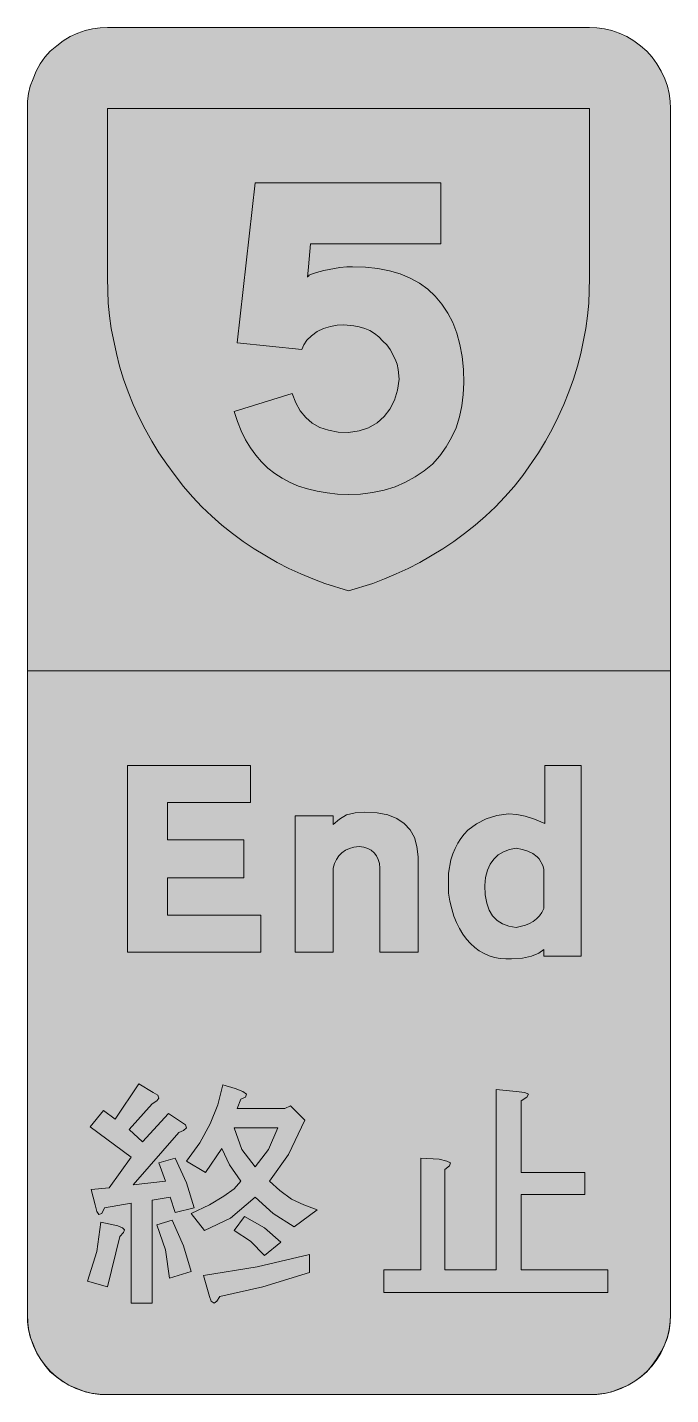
# Model space of a CAD drawing. Header units: metres. Extents: x 224 to 346, y 7 to 265.
import ezdxf

# ---------------------------------------------------------------- set-up
doc = ezdxf.new("R2010")
doc.units = ezdxf.units.M
for name, color, linetype, true_color in [('FILL_BLACK_000000', 7, 'Continuous', 0x000000), ('FILL_BLUE_0000FF', 7, 'Continuous', 0x0000ff), ('FILL_WHITE_FFFFFF', 7, 'Continuous', 0xffffff), ('FILL_YELLOW_FFFF00', 7, 'Continuous', 0xffff00), ('STROKE_BLUE_0000FF', 7, 'Continuous', 0x0000ff), ('STROKE_WHITE_FFFFFF', 7, 'Continuous', 0xffffff)]:
    doc.layers.add(name, color=color, linetype=linetype, true_color=true_color)

msp = doc.modelspace()

# ---------------------------------------------------------------- hatches: boundary and pattern name
at = {"layer": 'FILL_BLACK_000000', "true_color": 0x000000}
h = msp.add_hatch(color=7, dxfattribs=at)
h.dxf.hatch_style = 1
h.paths.add_polyline_path([(302.52, 224.1), (277.86, 224.1), (277.5, 219.78), (277.32, 217.8), (277.34, 217.89), (277.5, 217.98), (277.63, 218.16), (278.04, 218.34), (279.01, 218.7), (280.38, 219.06), (283.44, 219.6), (284.74, 219.76), (285.78, 219.78), (288.27, 219.7), (290.61, 219.44), (292.79, 219.01), (294.82, 218.41), (296.71, 217.63), (298.44, 216.67), (300.01, 215.53), (301.44, 214.2), (302.71, 212.7), (303.8, 211.03), (304.73, 209.21), (305.49, 207.23), (306.08, 205.09), (306.5, 202.81), (306.76, 200.38), (306.84, 197.82), (306.74, 195.66), (306.46, 193.52), (306, 191.42), (305.4, 189.36), (304.52, 187.51), (303.49, 185.74), (302.29, 184.07), (300.9, 182.52), (299.35, 181.24), (297.66, 180.09), (295.84, 179.08), (293.88, 178.2), (291.79, 177.6), (289.6, 177.14), (287.35, 176.86), (285.06, 176.76), (282.98, 176.85), (281, 177.06), (279.12, 177.38), (277.33, 177.81), (275.64, 178.37), (274.05, 179.04), (272.55, 179.83), (271.15, 180.74), (269.85, 181.77), (268.65, 182.92), (267.54, 184.2), (266.53, 185.59), (265.62, 187.11), (264.8, 188.76), (264.08, 190.53), (263.46, 192.42), (274.44, 195.84), (275.08, 194.08), (275.92, 192.58), (276.97, 191.31), (278.22, 190.26), (279.67, 189.45), (281.3, 188.89), (283.11, 188.56), (285.06, 188.46), (287.06, 188.76), (288.85, 189.38), (290.44, 190.29), (291.79, 191.48), (292.89, 192.91), (293.74, 194.59), (294.32, 196.47), (294.6, 198.54), (294.44, 200.36), (294.22, 201.35), (293.88, 202.32), (292.91, 204.17), (292.29, 205), (291.54, 205.74), (290.8, 206.51), (289.96, 207.18), (289.06, 207.71), (288.12, 208.08), (287.07, 208.42), (286.07, 208.64), (284.16, 208.8), (282.92, 208.73), (281.64, 208.51), (280.36, 208.12), (279.12, 207.54), (278.04, 206.73), (277.21, 205.9), (276.61, 205.03), (276.24, 204.12), (264, 205.38), (267.42, 235.62), (302.52, 235.62), (302.52, 224.1)])
h = msp.add_hatch(color=7, dxfattribs=at)
h.dxf.hatch_style = 1
h.paths.add_polyline_path([(250.86, 97.38), (268.5, 97.38), (268.5, 90.36), (243.3, 90.36), (243.3, 125.64), (266.52, 125.64), (266.52, 118.62), (250.86, 118.62), (250.86, 111.6), (265.26, 111.6), (265.26, 104.4), (250.86, 104.4), (250.86, 97.38)])
h = msp.add_hatch(color=7, dxfattribs=at)
h.dxf.hatch_style = 1
h.paths.add_polyline_path([(328.98, 125.64), (328.98, 89.64), (321.96, 89.64), (321.96, 90.9), (320.98, 90.16), (319.64, 89.6), (317.94, 89.23), (315.84, 89.1), (314.74, 89.09), (313.67, 89.18), (312.63, 89.39), (311.63, 89.7), (310.67, 90.12), (309.76, 90.64), (308.89, 91.27), (308.08, 92), (307.32, 92.84), (306.63, 93.78), (306, 94.82), (305.44, 95.96), (304.95, 97.2), (304.54, 98.54), (304.21, 99.98), (303.96, 101.52), (303.96, 105.3), (304.4, 107.78), (304.75, 108.91), (305.17, 109.95), (305.68, 110.93), (306.25, 111.82), (306.89, 112.64), (307.6, 113.38), (309.21, 114.62), (311.05, 115.55), (313.09, 116.17), (315.3, 116.46), (316.82, 116.36), (318.45, 116.03), (320.21, 115.47), (322.14, 114.66), (322.14, 125.64), (328.98, 125.64)])
h.paths.add_polyline_path([(321.94, 106.04), (321.78, 106.74), (321.06, 108), (320.7, 108.36), (319.85, 108.97), (318.92, 109.44), (317.89, 109.78), (316.74, 109.98), (315.46, 109.75), (314.32, 109.34), (313.33, 108.74), (312.49, 107.96), (311.81, 106.98), (311.3, 105.83), (310.96, 104.49), (310.8, 102.96), (310.89, 101.19), (311.17, 99.65), (311.64, 98.33), (312.28, 97.25), (313.12, 96.38), (314.14, 95.72), (315.35, 95.28), (316.74, 95.04), (318.49, 95.45), (319.26, 95.77), (319.96, 96.17), (320.58, 96.65), (321.12, 97.22), (321.58, 97.88), (321.96, 98.64), (321.96, 104.94), (321.94, 106.04)], flags=16)
h = msp.add_hatch(color=7, dxfattribs=at)
h.dxf.hatch_style = 1
h.paths.add_polyline_path([(291, 106.2), (290.88, 107.09), (290.66, 107.88), (290.33, 108.57), (289.9, 109.15), (289.35, 109.62), (288.7, 109.97), (287.93, 110.21), (287.04, 110.34), (286.08, 110.21), (285.22, 109.97), (284.46, 109.62), (283.8, 109.15), (283.24, 108.57), (282.79, 107.88), (282.43, 107.09), (282.18, 106.2), (282.18, 90.36), (274.98, 90.36), (274.98, 116.1), (282.18, 116.1), (282.18, 114.48), (283.37, 115.51), (284.7, 116.28), (286.34, 116.68), (288.12, 116.82), (290.46, 116.69), (292.48, 116.28), (294.19, 115.61), (295.59, 114.68), (296.69, 113.49), (297.49, 112.04), (297.99, 110.33), (298.2, 108.36), (298.2, 90.36), (291, 90.36), (291, 105.12), (291, 105.19), (291, 105.3), (291, 106.2)])
h = msp.add_hatch(color=7, dxfattribs=at)
h.dxf.hatch_style = 1
h.paths.add_polyline_path([(249.06, 63.36), (249.24, 62.82), (248.88, 62.28), (247.98, 61.74), (243.66, 56.88), (246.18, 54.54), (251.04, 59.94), (254.28, 57.78), (254.46, 57.24), (253.92, 56.7), (253.02, 56.34), (244.38, 46.44), (250.5, 47.16), (249.24, 50.58), (252.3, 51.48), (254.46, 46.8), (255.9, 42.12), (252.3, 41.22), (251.4, 44.1), (247.98, 43.56), (247.98, 24.12), (244.02, 24.12), (244.02, 43.02), (238.98, 42.12), (238.44, 41.04), (237.9, 40.86), (237.54, 41.4), (237.18, 42.66), (236.46, 45.54), (239.88, 45.9), (244.02, 51.66), (236.28, 57.42), (238.8, 60.48), (240.96, 58.86), (245.46, 65.52), (248.16, 63.9), (249.06, 63.36)])
h = msp.add_hatch(color=7, dxfattribs=at)
h.dxf.hatch_style = 1
h.paths.add_polyline_path([(265.8, 63.54), (265.62, 63), (264.72, 62.64), (264, 60.84), (273, 60.84), (274.08, 61.38), (276.78, 58.68), (273.72, 52.2), (270.12, 47.16), (272.1, 45.36), (274.26, 43.74), (276.6, 42.66), (279.12, 41.76), (274.8, 38.52), (270.84, 41.04), (267.42, 44.1), (262.74, 40.14), (257.88, 37.8), (255.36, 41.04), (258.78, 42.66), (261.48, 44.28), (263.46, 45.72), (264.72, 47.16), (262.56, 50.22), (261.12, 53.28), (258.06, 48.78), (254.46, 50.94), (256.98, 54.36), (258.96, 57.96), (260.4, 61.56), (261.3, 65.34), (263.64, 64.62), (265.08, 64.08), (265.8, 63.54)])
h.paths.add_polyline_path([(267.42, 49.86), (269.94, 53.1), (271.74, 57.24), (263.46, 57.24), (264.9, 53.1), (267.42, 49.86)], flags=16)
h = msp.add_hatch(color=7, dxfattribs=at)
h.dxf.hatch_style = 1
h.paths.add_polyline_path([(318.36, 63.9), (319.08, 63.54), (318.72, 63), (317.64, 62.28), (317.64, 48.78), (329.7, 48.78), (329.7, 44.64), (317.64, 44.64), (317.64, 30.42), (334.02, 30.42), (334.02, 26.1), (291.72, 26.1), (291.72, 30.42), (298.74, 30.42), (298.74, 51.48), (302.16, 51.3), (303.6, 50.94), (304.32, 50.58), (304.14, 50.04), (303.24, 49.32), (303.24, 30.42), (312.96, 30.42), (312.96, 64.44), (316.74, 64.08), (318.36, 63.9)])
h = msp.add_hatch(color=7, dxfattribs=at)
h.dxf.hatch_style = 1
h.paths.add_polyline_path([(242.4, 38.34), (242.76, 37.98), (242.58, 37.44), (241.86, 36.72), (239.52, 27.18), (235.74, 28.26), (237.54, 33.84), (238.26, 39.42), (241.5, 38.7), (242.4, 38.34)])
h = msp.add_hatch(color=7, dxfattribs=at)
h.dxf.hatch_style = 1
h.paths.add_polyline_path([(253.92, 34.92), (255.36, 30.06), (251.22, 28.8), (250.5, 34.2), (248.88, 38.88), (251.76, 39.78), (253.92, 34.92)])
h = msp.add_hatch(color=7, dxfattribs=at)
h.dxf.hatch_style = 1
h.paths.add_polyline_path([(269.22, 38.34), (272.28, 35.64), (269.22, 33.12), (266.52, 35.82), (263.46, 37.8), (265.44, 40.5), (269.22, 38.34)])
h = msp.add_hatch(color=7, dxfattribs=at)
h.dxf.hatch_style = 1
h.paths.add_polyline_path([(267.78, 30.96), (277.68, 33.3), (277.68, 29.88), (268.86, 27.18), (260.76, 25.38), (260.22, 24.48), (259.68, 24.12), (259.14, 24.48), (258.78, 25.38), (257.7, 29.34), (267.78, 30.96)])
at = {"layer": 'FILL_BLUE_0000FF', "true_color": 0x0000ff}
h = msp.add_hatch(color=7, dxfattribs=at)
h.dxf.hatch_style = 1
h.paths.add_polyline_path([(224.4, 249.66), (224.44, 251.04), (224.6, 252.45), (224.93, 253.86), (225.48, 255.24), (226.09, 256.69), (226.83, 258.05), (227.71, 259.32), (228.72, 260.46), (229.94, 261.5), (231.19, 262.44), (232.52, 263.24), (233.94, 263.88), (235.32, 264.35), (236.73, 264.69), (238.14, 264.89), (239.52, 264.96), (330.6, 264.96), (331.98, 264.89), (333.39, 264.69), (334.8, 264.35), (336.18, 263.88), (337.6, 263.24), (338.92, 262.44), (340.18, 261.5), (341.4, 260.46), (342.42, 259.32), (343.31, 258.05), (344.11, 256.69), (344.82, 255.24), (345.29, 253.86), (345.63, 252.45), (345.83, 251.04), (345.9, 249.66), (345.9, 143.46), (224.4, 143.46), (224.4, 249.66)])
at = {"layer": 'FILL_WHITE_FFFFFF', "true_color": 0xffffff}
h = msp.add_hatch(color=7, dxfattribs=at)
h.dxf.hatch_style = 1
h.paths.add_polyline_path([(345.9, 143.46), (345.9, 21.96), (345.83, 20.58), (345.63, 19.17), (345.29, 17.76), (344.82, 16.38), (344.11, 14.96), (343.31, 13.64), (342.42, 12.38), (341.4, 11.16), (340.18, 10.15), (338.92, 9.27), (337.6, 8.53), (336.18, 7.92), (334.8, 7.37), (333.39, 7.04), (331.98, 6.88), (330.6, 6.84), (239.52, 6.84), (238.14, 6.88), (236.73, 7.04), (235.32, 7.37), (233.94, 7.92), (232.52, 8.53), (231.19, 9.27), (229.94, 10.15), (228.72, 11.16), (227.71, 12.38), (226.83, 13.64), (226.09, 14.96), (225.48, 16.38), (224.93, 17.76), (224.6, 19.17), (224.44, 20.58), (224.4, 21.96), (224.4, 143.46), (345.9, 143.46)])
at = {"layer": 'FILL_YELLOW_FFFF00', "true_color": 0xffff00}
h = msp.add_hatch(color=7, dxfattribs=at)
h.dxf.hatch_style = 1
h.paths.add_polyline_path([(280.56, 160), (278.33, 160.83), (276.06, 161.82), (273.8, 162.83), (271.58, 163.96), (267.24, 166.5), (265.17, 167.9), (263.13, 169.4), (261.15, 171), (259.23, 172.69), (257.38, 174.47), (255.6, 176.35), (253.9, 178.31), (252.3, 180.36), (250.73, 182.48), (249.26, 184.64), (247.9, 186.86), (246.63, 189.11), (245.47, 191.41), (244.4, 193.75), (243.44, 196.13), (242.58, 198.54), (241.83, 200.97), (241.21, 203.38), (240.24, 208.08), (239.9, 210.51), (239.68, 212.92), (239.52, 217.62), (239.52, 249.66), (330.6, 249.66), (330.6, 217.62), (330.44, 212.92), (330.22, 210.51), (329.88, 208.08), (328.91, 203.38), (328.29, 200.97), (327.54, 198.54), (326.68, 196.13), (325.72, 193.75), (324.66, 191.41), (323.51, 189.11), (322.27, 186.86), (320.93, 184.64), (318, 180.36), (316.34, 178.31), (314.6, 176.35), (312.79, 174.47), (310.91, 172.69), (308.98, 171), (306.99, 169.4), (304.95, 167.9), (302.88, 166.5), (298.54, 163.96), (296.32, 162.83), (294.06, 161.82), (291.87, 160.83), (289.63, 160), (285.06, 158.58), (280.56, 160)])

# ---------------------------------------------------------------- linework, layer by layer
at = {"layer": 'FILL_BLACK_000000', "lineweight": 0, "true_color": 0x000000}
for points in [[(302.52, 224.1), (277.86, 224.1), (277.5, 219.78), (277.32, 217.8), (277.34, 217.89), (277.5, 217.98), (277.63, 218.16), (278.04, 218.34), (279.01, 218.7), (280.38, 219.06), (283.44, 219.6), (284.74, 219.76), (285.78, 219.78), (288.27, 219.7), (290.61, 219.44), (292.79, 219.01), (294.82, 218.41), (296.71, 217.63), (298.44, 216.67), (300.01, 215.53), (301.44, 214.2), (302.71, 212.7), (303.8, 211.03), (304.73, 209.21), (305.49, 207.23), (306.08, 205.09), (306.5, 202.81), (306.76, 200.38), (306.84, 197.82), (306.74, 195.66), (306.46, 193.52), (306, 191.42), (305.4, 189.36), (304.52, 187.51), (303.49, 185.74), (302.29, 184.07), (300.9, 182.52), (299.35, 181.24), (297.66, 180.09), (295.84, 179.08), (293.88, 178.2), (291.79, 177.6), (289.6, 177.14), (287.35, 176.86), (285.06, 176.76), (282.98, 176.85), (281, 177.06), (279.12, 177.38), (277.33, 177.81), (275.64, 178.37), (274.05, 179.04), (272.55, 179.83), (271.15, 180.74), (269.85, 181.77), (268.65, 182.92), (267.54, 184.2), (266.53, 185.59), (265.62, 187.11), (264.8, 188.76), (264.08, 190.53), (263.46, 192.42), (274.44, 195.84), (275.08, 194.08), (275.92, 192.58), (276.97, 191.31), (278.22, 190.26), (279.67, 189.45), (281.3, 188.89), (283.11, 188.56), (285.06, 188.46), (287.06, 188.76), (288.85, 189.38), (290.44, 190.29), (291.79, 191.48), (292.89, 192.91), (293.74, 194.59), (294.32, 196.47), (294.6, 198.54), (294.44, 200.36), (294.22, 201.35), (293.88, 202.32), (292.91, 204.17), (292.29, 205), (291.54, 205.74), (290.8, 206.51), (289.96, 207.18), (289.06, 207.71), (288.12, 208.08), (287.07, 208.42), (286.07, 208.64), (284.16, 208.8), (282.92, 208.73), (281.64, 208.51), (280.36, 208.12), (279.12, 207.54), (278.04, 206.73), (277.21, 205.9), (276.61, 205.03), (276.24, 204.12), (264, 205.38), (267.42, 235.62), (302.52, 235.62)], [(250.86, 97.38), (268.5, 97.38), (268.5, 90.36), (243.3, 90.36), (243.3, 125.64), (266.52, 125.64), (266.52, 118.62), (250.86, 118.62), (250.86, 111.6), (265.26, 111.6), (265.26, 104.4), (250.86, 104.4)], [(328.98, 125.64), (328.98, 89.64), (321.96, 89.64), (321.96, 90.9), (320.98, 90.16), (319.64, 89.6), (317.94, 89.23), (315.84, 89.1), (314.74, 89.09), (313.67, 89.18), (312.63, 89.39), (311.63, 89.7), (310.67, 90.12), (309.76, 90.64), (308.89, 91.27), (308.08, 92), (307.32, 92.84), (306.63, 93.78), (306, 94.82), (305.44, 95.96), (304.95, 97.2), (304.54, 98.54), (304.21, 99.98), (303.96, 101.52), (303.96, 105.3), (304.4, 107.78), (304.75, 108.91), (305.17, 109.95), (305.68, 110.93), (306.25, 111.82), (306.89, 112.64), (307.6, 113.38), (309.21, 114.62), (311.05, 115.55), (313.09, 116.17), (315.3, 116.46), (316.82, 116.36), (318.45, 116.03), (320.21, 115.47), (322.14, 114.66), (322.14, 125.64)], [(291, 106.2), (290.88, 107.09), (290.66, 107.88), (290.33, 108.57), (289.9, 109.15), (289.35, 109.62), (288.7, 109.97), (287.93, 110.21), (287.04, 110.34), (286.08, 110.21), (285.22, 109.97), (284.46, 109.62), (283.8, 109.15), (283.24, 108.57), (282.79, 107.88), (282.43, 107.09), (282.18, 106.2), (282.18, 90.36), (274.98, 90.36), (274.98, 116.1), (282.18, 116.1), (282.18, 114.48), (283.37, 115.51), (284.7, 116.28), (286.34, 116.68), (288.12, 116.82), (290.46, 116.69), (292.48, 116.28), (294.19, 115.61), (295.59, 114.68), (296.69, 113.49), (297.49, 112.04), (297.99, 110.33), (298.2, 108.36), (298.2, 90.36), (291, 90.36), (291, 105.12), (291, 105.19), (291, 105.3)], [(321.94, 106.04), (321.78, 106.74), (321.06, 108), (320.7, 108.36), (319.85, 108.97), (318.92, 109.44), (317.89, 109.78), (316.74, 109.98), (315.46, 109.75), (314.32, 109.34), (313.33, 108.74), (312.49, 107.96), (311.81, 106.98), (311.3, 105.83), (310.96, 104.49), (310.8, 102.96), (310.89, 101.19), (311.17, 99.65), (311.64, 98.33), (312.28, 97.25), (313.12, 96.38), (314.14, 95.72), (315.35, 95.28), (316.74, 95.04), (318.49, 95.45), (319.26, 95.77), (319.96, 96.17), (320.58, 96.65), (321.12, 97.22), (321.58, 97.88), (321.96, 98.64), (321.96, 104.94)], [(249.06, 63.36), (249.24, 62.82), (248.88, 62.28), (247.98, 61.74), (243.66, 56.88), (246.18, 54.54), (251.04, 59.94), (254.28, 57.78), (254.46, 57.24), (253.92, 56.7), (253.02, 56.34), (244.38, 46.44), (250.5, 47.16), (249.24, 50.58), (252.3, 51.48), (254.46, 46.8), (255.9, 42.12), (252.3, 41.22), (251.4, 44.1), (247.98, 43.56), (247.98, 24.12), (244.02, 24.12), (244.02, 43.02), (238.98, 42.12), (238.44, 41.04), (237.9, 40.86), (237.54, 41.4), (237.18, 42.66), (236.46, 45.54), (239.88, 45.9), (244.02, 51.66), (236.28, 57.42), (238.8, 60.48), (240.96, 58.86), (245.46, 65.52), (248.16, 63.9)], [(265.8, 63.54), (265.62, 63), (264.72, 62.64), (264, 60.84), (273, 60.84), (274.08, 61.38), (276.78, 58.68), (273.72, 52.2), (270.12, 47.16), (272.1, 45.36), (274.26, 43.74), (276.6, 42.66), (279.12, 41.76), (274.8, 38.52), (270.84, 41.04), (267.42, 44.1), (262.74, 40.14), (257.88, 37.8), (255.36, 41.04), (258.78, 42.66), (261.48, 44.28), (263.46, 45.72), (264.72, 47.16), (262.56, 50.22), (261.12, 53.28), (258.06, 48.78), (254.46, 50.94), (256.98, 54.36), (258.96, 57.96), (260.4, 61.56), (261.3, 65.34), (263.64, 64.62), (265.08, 64.08)], [(318.36, 63.9), (319.08, 63.54), (318.72, 63), (317.64, 62.28), (317.64, 48.78), (329.7, 48.78), (329.7, 44.64), (317.64, 44.64), (317.64, 30.42), (334.02, 30.42), (334.02, 26.1), (291.72, 26.1), (291.72, 30.42), (298.74, 30.42), (298.74, 51.48), (302.16, 51.3), (303.6, 50.94), (304.32, 50.58), (304.14, 50.04), (303.24, 49.32), (303.24, 30.42), (312.96, 30.42), (312.96, 64.44), (316.74, 64.08)], [(267.42, 49.86), (269.94, 53.1), (271.74, 57.24), (263.46, 57.24), (264.9, 53.1)], [(242.4, 38.34), (242.76, 37.98), (242.58, 37.44), (241.86, 36.72), (239.52, 27.18), (235.74, 28.26), (237.54, 33.84), (238.26, 39.42), (241.5, 38.7)], [(253.92, 34.92), (255.36, 30.06), (251.22, 28.8), (250.5, 34.2), (248.88, 38.88), (251.76, 39.78)], [(269.22, 38.34), (272.28, 35.64), (269.22, 33.12), (266.52, 35.82), (263.46, 37.8), (265.44, 40.5)], [(267.78, 30.96), (277.68, 33.3), (277.68, 29.88), (268.86, 27.18), (260.76, 25.38), (260.22, 24.48), (259.68, 24.12), (259.14, 24.48), (258.78, 25.38), (257.7, 29.34)]]:
    msp.add_lwpolyline(points, close=True, dxfattribs=at)
at = {"layer": 'FILL_BLUE_0000FF', "lineweight": 0, "true_color": 0x0000ff}
msp.add_lwpolyline([(224.4, 249.66), (224.44, 251.04), (224.6, 252.45), (224.93, 253.86), (225.48, 255.24), (226.09, 256.69), (226.83, 258.05), (227.71, 259.32), (228.72, 260.46), (229.94, 261.5), (231.19, 262.44), (232.52, 263.24), (233.94, 263.88), (235.32, 264.35), (236.73, 264.69), (238.14, 264.89), (239.52, 264.96), (330.6, 264.96), (331.98, 264.89), (333.39, 264.69), (334.8, 264.35), (336.18, 263.88), (337.6, 263.24), (338.92, 262.44), (340.18, 261.5), (341.4, 260.46), (342.42, 259.32), (343.31, 258.05), (344.11, 256.69), (344.82, 255.24), (345.29, 253.86), (345.63, 252.45), (345.83, 251.04), (345.9, 249.66), (345.9, 143.46), (224.4, 143.46)], close=True, dxfattribs=at)
at = {"layer": 'FILL_WHITE_FFFFFF', "lineweight": 0, "true_color": 0xffffff}
msp.add_lwpolyline([(345.9, 143.46), (345.9, 21.96), (345.83, 20.58), (345.63, 19.17), (345.29, 17.76), (344.82, 16.38), (344.11, 14.96), (343.31, 13.64), (342.42, 12.38), (341.4, 11.16), (340.18, 10.15), (338.92, 9.27), (337.6, 8.53), (336.18, 7.92), (334.8, 7.37), (333.39, 7.04), (331.98, 6.88), (330.6, 6.84), (239.52, 6.84), (238.14, 6.88), (236.73, 7.04), (235.32, 7.37), (233.94, 7.92), (232.52, 8.53), (231.19, 9.27), (229.94, 10.15), (228.72, 11.16), (227.71, 12.38), (226.83, 13.64), (226.09, 14.96), (225.48, 16.38), (224.93, 17.76), (224.6, 19.17), (224.44, 20.58), (224.4, 21.96), (224.4, 143.46)], close=True, dxfattribs=at)
at = {"layer": 'FILL_YELLOW_FFFF00', "lineweight": 0, "true_color": 0xffff00}
msp.add_lwpolyline([(280.56, 160), (278.33, 160.83), (276.06, 161.82), (273.8, 162.83), (271.58, 163.96), (267.24, 166.5), (265.17, 167.9), (263.13, 169.4), (261.15, 171), (259.23, 172.69), (257.38, 174.47), (255.6, 176.35), (253.9, 178.31), (252.3, 180.36), (250.73, 182.48), (249.26, 184.64), (247.9, 186.86), (246.63, 189.11), (245.47, 191.41), (244.4, 193.75), (243.44, 196.13), (242.58, 198.54), (241.83, 200.97), (241.21, 203.38), (240.24, 208.08), (239.9, 210.51), (239.68, 212.92), (239.52, 217.62), (239.52, 249.66), (330.6, 249.66), (330.6, 217.62), (330.44, 212.92), (330.22, 210.51), (329.88, 208.08), (328.91, 203.38), (328.29, 200.97), (327.54, 198.54), (326.68, 196.13), (325.72, 193.75), (324.66, 191.41), (323.51, 189.11), (322.27, 186.86), (320.93, 184.64), (318, 180.36), (316.34, 178.31), (314.6, 176.35), (312.79, 174.47), (310.91, 172.69), (308.98, 171), (306.99, 169.4), (304.95, 167.9), (302.88, 166.5), (298.54, 163.96), (296.32, 162.83), (294.06, 161.82), (291.87, 160.83), (289.63, 160), (285.06, 158.58)], close=True, dxfattribs=at)
at = {"layer": 'STROKE_BLUE_0000FF', "lineweight": 0, "true_color": 0x0000ff}
for points in [[(224.4, 143.46), (224.4, 21.96)], [(345.9, 21.96), (345.9, 143.46)], [(224.4, 21.96), (224.48, 20.4), (224.7, 18.88), (225.07, 17.42), (225.57, 16.03), (226.2, 14.7), (226.95, 13.46), (227.82, 12.3), (228.79, 11.23), (229.86, 10.26), (231.02, 9.39), (232.26, 8.64), (233.59, 8.01), (234.98, 7.51), (236.44, 7.14), (237.96, 6.92), (239.52, 6.84)], [(330.6, 6.84), (332.17, 6.92), (333.69, 7.14), (335.15, 7.51), (336.56, 8.01), (337.9, 8.64), (339.16, 9.39), (340.34, 10.26), (341.42, 11.23), (342.41, 12.3), (343.29, 13.46), (344.06, 14.7), (344.7, 16.03), (345.21, 17.42), (345.59, 18.88), (345.82, 20.4), (345.9, 21.96)], [(239.52, 6.84), (330.6, 6.84)]]:
    msp.add_lwpolyline(points, dxfattribs=at)
at = {"layer": 'STROKE_WHITE_FFFFFF', "lineweight": 0, "true_color": 0xffffff}
msp.add_lwpolyline([(224.4, 143.46), (345.9, 143.46)], dxfattribs=at)

doc.saveas('drawing.dxf')
